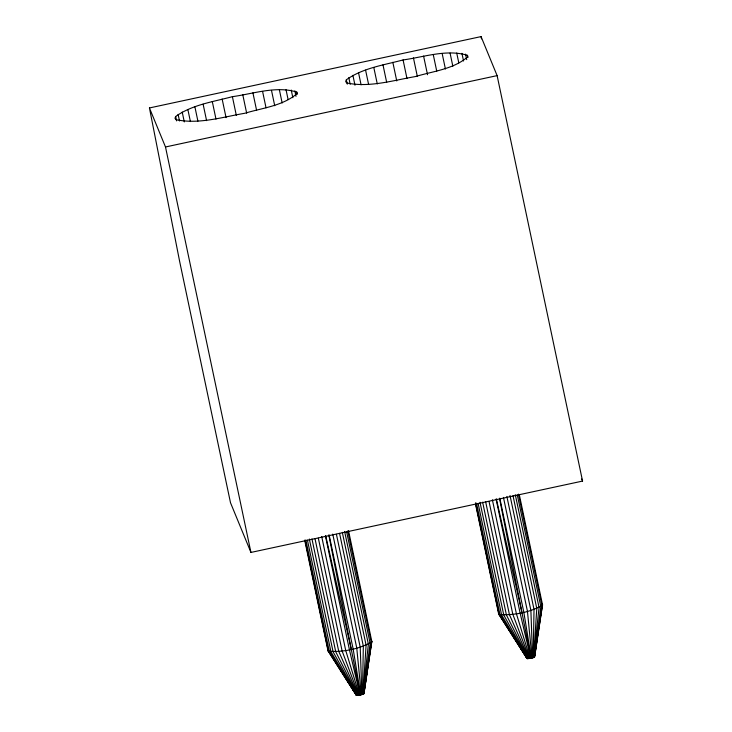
<?xml version="1.0" encoding="UTF-8"?>
<svg xmlns="http://www.w3.org/2000/svg" width="732" height="732" viewBox="0 0 732 732"><rect width="100%" height="100%" fill="white"/><g stroke="black" fill="none" stroke-linecap="round" stroke-linejoin="round"><path stroke-width="1.1" d="M304.677 540.143L327.982 650.721L356.319 695.208L360.034 695.034L362.459 694.412L363.337 646.146L339.566 533.335M475.599 504.54L498.666 614.002L527.067 658.571L531.999 658.022L533.143 657.693L534.021 609.417L510.021 495.491M362.459 694.412L362.935 694.247L366.092 645.185L342.32 532.365M533.143 657.693L533.619 657.519L536.785 608.457L513.004 495.646M362.935 694.247L368.388 644.242L344.616 531.432M533.619 657.519L539.072 607.523L515.301 494.713M364.115 688.949L364.38 686.698M534.671 653.347L534.936 651.096M363.328 694.082L370.145 643.364L346.611 531.67M534.021 657.363L540.838 606.645L517.295 494.942M363.639 693.927L365.369 682.297M365.68 680.055L365.991 677.814M366.302 675.572L366.613 673.33M367.08 669.972L367.391 667.73M534.653 655.652L535.897 646.695M536.208 644.453L536.675 641.095M537.617 634.37L537.928 632.128M363.841 693.79L371.325 642.568L347.792 530.865M534.323 657.208L542.019 605.84L518.476 494.146M363.932 693.57L371.829 641.287L363.941 693.671M534.525 657.071L542.522 604.568L541.826 604.129M534.625 656.943L542.522 604.568M175.68 116.489L174.975 118.264L176.037 119.673C198.775 124.504 222.382 117.111 244.845 113.259C262.312 107.961 282.79 105.93 296.963 93.65L296.789 92.058C276.101 85.69 253.299 93.797 232.392 96.67C213.213 101.803 192.123 104.713 175.68 116.489L176.604 120.881M346.364 79.77L345.669 81.545L346.721 82.954C369.459 87.776 393.075 80.392 415.529 76.54C433.005 71.233 453.483 69.201 467.657 56.931L467.474 55.33C446.785 48.962 423.984 57.069 403.076 59.942C383.907 65.075 362.807 67.984 346.364 79.77L347.288 84.153M328.229 650.089L327.982 650.721L356.383 695.299M356.319 695.208L356.768 694.814L355.102 691.859M498.922 613.361L498.666 614.002L527.067 658.571M305.162 540.628L328.357 651.233C342.933 652.294 359.22 649.156 371.893 641.863L348.533 530.709M475.507 502.811L499.05 614.505C513.626 615.575 529.913 612.437 542.586 605.144L519.281 494.567M149.438 107.952L481.061 36.6L497.119 75.625L582.562 481.08L250.939 552.431L230.507 502.756L179.642 261.416L149.438 107.952L165.496 146.976L250.939 552.431M165.496 146.976L497.119 75.625M533.948 656.696L534.616 656.842M500.715 616.234L502.509 619.107M504.302 621.98L509.692 630.6M510.89 632.512L527.049 658.37M329.427 652.002L334.817 660.621M336.015 662.533L338.404 666.367M339.602 668.279L356.365 695.098M527.241 658.635L500.048 614.871L476.514 503.177M356.557 695.354L329.363 651.59L305.82 539.896M521.953 649.504L523.7 652.413M524.871 654.362L527.205 658.242M347.764 680.403L348.935 682.343M350.683 685.253L356.511 694.961M527.525 658.672L501.64 615.072L478.106 503.378M356.832 695.391L330.956 651.8L307.422 540.097M527.891 658.681L503.79 615.118L480.009 502.298M357.207 695.4L333.097 651.837L309.325 539.027M528.348 658.654L506.416 614.99L482.635 502.179M357.664 695.382L335.723 651.718L311.951 538.908M528.879 658.608L509.445 614.706L485.673 501.896M358.186 695.327L338.76 651.434L314.989 538.624M581.693 478.966L582.562 481.08M529.456 658.535L512.803 614.276L489.031 501.466M358.772 695.254L342.118 650.995L318.347 538.185M530.078 658.434L516.389 613.7L492.38 499.773M359.394 695.153L345.705 650.419L321.696 536.492M530.727 658.306L520.095 613.004L496.086 499.068M360.034 695.034L349.411 649.723L325.401 535.797M496.378 499.014L521.962 612.611L531.048 658.242M325.694 535.733L351.278 649.339L360.364 694.97M467.474 55.33L467.94 57.526M465.543 54.122L466.705 59.612M461.929 53.335L463.548 61.012M456.722 52.997L458.799 62.87M450.07 53.107L452.852 66.273M442.183 53.674L445.422 69.028M433.271 54.671L436.739 71.132M423.59 56.08L427.525 74.728M506.873 496.452L530.883 610.387L532.594 657.858M413.434 57.855L417.359 76.503M503.442 497.394L527.452 611.321L531.999 658.022M499.81 498.272L523.819 612.199L531.368 658.169M403.076 59.942L407.001 78.589M392.828 62.284L396.753 80.941M382.973 64.819L386.679 82.368M373.805 67.463L377.273 83.924M365.588 70.153L368.599 84.409M358.552 72.797L361.096 84.866M352.906 75.332L354.983 85.205M348.798 77.674L350.189 84.262M296.789 92.058L297.247 94.254M294.859 90.85L296.012 96.331M291.245 90.063L292.855 97.74M286.029 89.716L288.115 99.589M279.386 89.835L282.159 102.992M271.499 90.393L274.729 105.756M262.578 91.399L266.045 107.851M252.906 92.808L256.603 110.358M336.427 534.296L360.199 647.106L361.91 694.577M242.74 94.574L246.675 113.231M332.758 534.113L356.758 648.04L361.315 694.741M329.125 534.991L353.135 648.927L360.684 694.897M232.392 96.67L236.317 115.317M222.135 99.012L226.069 117.66M212.289 101.547L215.986 119.096M203.121 104.191L206.589 120.643M194.904 106.872L197.905 121.137M187.868 109.526L190.411 121.585M182.213 112.051L184.299 121.924M178.114 114.402L179.505 120.981M481.061 36.6L481.5 38.842M499.517 498.336L521.962 612.611M328.833 535.055L351.278 649.339"/></g></svg>
